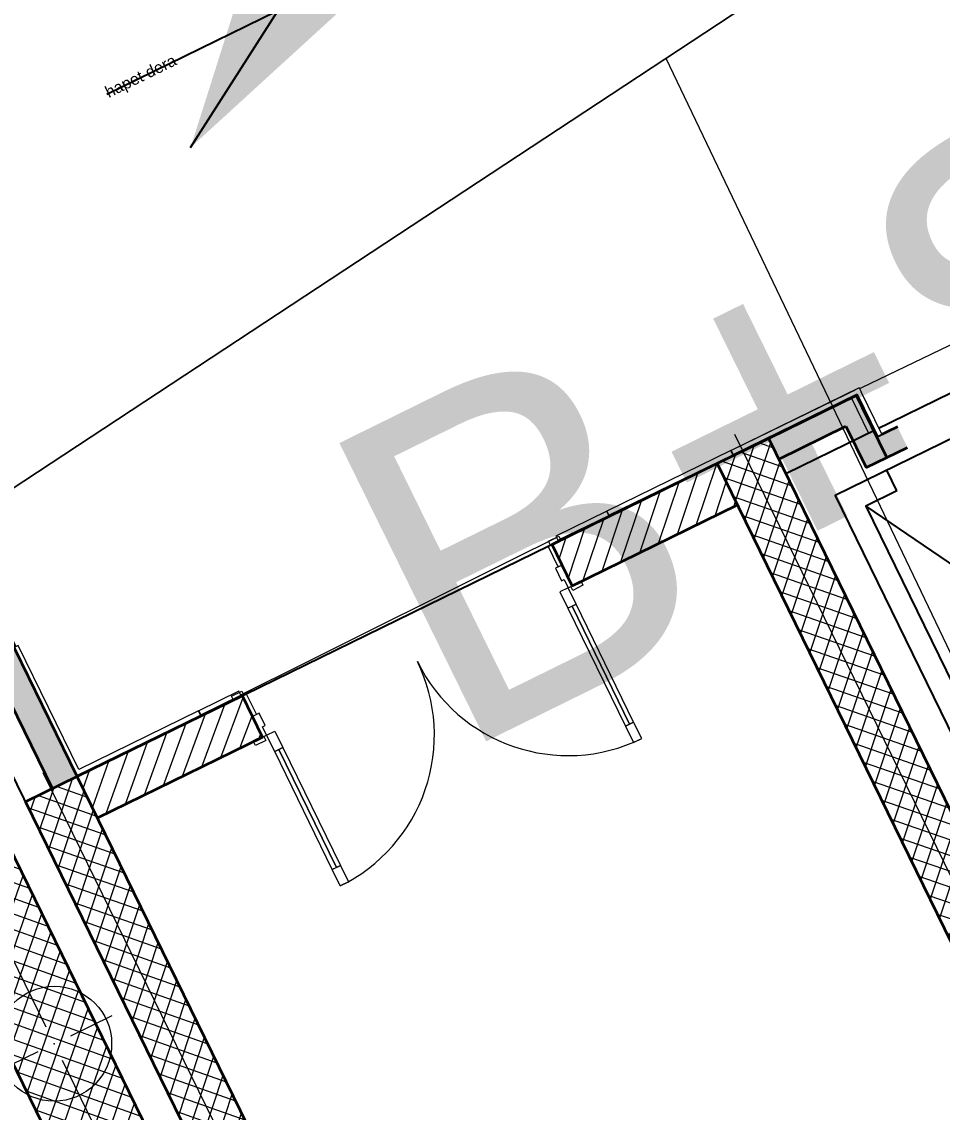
# Model space of a CAD drawing. Header units: metres. Extents: x 7511825 to 7512099, y 4692231 to 4692445.
# Drawn here: x 7511921.867 to 7511925.872, y 4692388.475 to 4692393.218 of the extents above; entities that cross this region are included whole.
import ezdxf

# ---------------------------------------------------------------- set-up
doc = ezdxf.new("R2010")
doc.units = ezdxf.units.M
doc.header["$XCLIPFRAME"] = 0
doc.set_wipeout_variables(frame=1)
doc.header["$PDMODE"] = 32
doc.header["$PDSIZE"] = 0.5
doc.linetypes.add('Long Dashed', pattern=[529.166650772095, 317.4999952316285, -211.6666555404665])
doc.linetypes.add('Wipeout_Contour', pattern=[1000, 0, -1000])
for name, color, linetype, lineweight in [('- lokalet d_Pen_No__132', 255, 'Continuous', 0), ('0_Pen_No__132', 255, 'Continuous', 0), ('2D Drafting - General_Pen_No__42', 8, 'Continuous', 25), ('A - Fill Zone_Pen_No__101', 253, 'Continuous', 13), ('A - Muret_Pen_No__7', 7, 'Continuous', 35), ('A - Perdhesa Polyine_Pen_No__6', 1, 'Continuous', 0), ('A - Pllaka Perdhes_Pen_No__42', 8, 'Continuous', 25), ('A - Pllaka Suteren_Pen_No__42', 8, 'Continuous', 25), ('A - Shtyllat_Pen_No__1', 7, 'Continuous', 0), ('A - Shtyllat_Pen_No__7', 7, 'Continuous', 35), ('A -Polyline_Pen_No__42', 8, 'Continuous', 25), ('etazha', 7, 'Continuous', 0), ('Parcela Baze', 7, 'Continuous', 0)]:
    doc.layers.add(name, color=color, linetype=linetype, lineweight=lineweight)
for name, color, linetype in [('- Pllakat_koridore_CD', 7, 'Continuous'), ('A - Muret', 7, 'Continuous'), ('A - Pllaka Perdhes', 7, 'Continuous'), ('A - Pllaka Suteren', 7, 'Continuous'), ('A - Shtyllat', 7, 'Continuous'), ('fer +', 32, 'Continuous')]:
    doc.layers.add(name, color=color, linetype=linetype)
for name, color, linetype, lineweight, true_color in [('- Pllakat_koridore_CD_Pen_No__145', 7, 'Continuous', 20, 0x0077b0), ('0_Pen_No__4', 7, 'Continuous', 20, 0x029e21), ('A - Muret_Pen_No__82', 7, 'Continuous', 20, 0xaaaaaa), ('Annotation - Label_Pen_No__4', 7, 'Continuous', 20, 0x029e21), ('ARCHICAD Doors_Pen_No__108', 7, 'Continuous', 13, 0xfd8379), ('parcelat e vjetra', 7, 'Continuous', 0, 0x848443)]:
    doc.layers.add(name, color=color, linetype=linetype, lineweight=lineweight, true_color=true_color)
doc.styles.add('GENERATED_STYLE_1', font='arial.ttf')
doc.dimstyles.new('GENERATED_STYLE__5', dxfattribs={"dimtxt": 0.18, "dimasz": 91.2, "dimexe": 0.18, "dimexo": 0.0625, "dimgap": 0, "dimtad": 0, "dimtih": 1, "dimtoh": 1, "dimdec": 4, "dimzin": 0, "dimdsep": 46, "dimcen": 0.09, "dimadec": 0, "dimazin": 0, "dimtfac": 1, "dimtdec": 4, "dimtmove": 0, "dimatfit": 3, "dimldrblk": 'ARROWHEAD_5', "dimfxl": 1, "dimtolj": 1, "dimtzin": 0, "dimarcsym": 0})
picture_1 = doc.add_image_def('image1.tif', size_in_pixel=(11235, 8447))
pattern_1 = [(44.99999999999999, (0, 0), (-45.96193909124158, 45.96193909124162), [])]
pattern_2 = [(44.99999999999999, (0, 0), (-45.96193909124158, 45.96193909124162), []), (135.0000000000002, (0, 0), (45.96193909124145, 45.96193909124175), [])]

# ---------------------------------------------------------------- blocks, each defined once
blk = doc.blocks.new('Slab_1', base_point=(-1850.000000000003, -19000.83600967443))
at = {"layer": 'A - Pllaka Suteren_Pen_No__42', "color": 8, "linetype": 'Continuous', "lineweight": 25, "flags": 128}
blk.add_lwpolyline([(-1850.000000000003, -19000.83600967443), (52099.99999999999, -19000.83600967443), (52099.99999999999, 0), (2.220446049250313e-13, 0), (1.110223024625157e-12, -8550.830745419273), (-1850.000000000002, -8550.830745419273)], close=True, dxfattribs=at)
blk = doc.blocks.new('Slab_2', base_point=(52250.00000000003, 0))
at = {"layer": 'A - Pllaka Perdhes_Pen_No__42', "color": 8, "linetype": 'Continuous', "lineweight": 25, "flags": 128}
for points in [[(52250.00000000003, 0), (73150, 0), (73150, -14957.56291835859), (72314.31239699775, -15145.07981166818), (75434.23946566609, -29049.34372912066), (55508.01723321706, -33520.51606074487), (54446.14731861794, -28788.18763971854), (53340.48895393166, -23860.71165493593), (52250, -19000.83965125988)], [(59350.00000000001, -14600.83965125989), (55850.00000000001, -14600.83965125989), (55850.00000000001, -11570.83965125989), (59350.00000000001, -11570.83965125989)]]:
    blk.add_lwpolyline(points, close=True, dxfattribs=at)
blk = doc.blocks.new('Wall_9', base_point=(55850.00000000001, -11400.83965125989))
at = {"layer": 'A - Muret', "linetype": 'Continuous', "lineweight": 0, "true_color": 0x000000}
for points in [[(56175.00000000001, -11400.83965125989), (55850.00000000001, -11400.83965125989), (55850.00000000001, -11500.83965125989), (56175.00000000001, -11500.83965125989)], [(56175.00000000001, -11500.83965125989), (56275.00000000002, -11500.83965125989), (56275.00000000002, -11400.83965125988)], [(56175.00000000001, -11500.83965125989), (56275.00000000001, -11400.83965125988), (56175.00000000001, -11400.83965125988)]]:
    blk.add_hatch(color=18, dxfattribs=at).paths.add_polyline_path(points)
at = {"layer": 'A - Muret_Pen_No__7', "color": 7, "linetype": 'Continuous', "lineweight": 35, "flags": 128}
for points in [[(56275.00000000001, -11400.83965125989), (55850.00000000001, -11400.83965125989)], [(56275.00000000001, -11400.83965125989), (56275.00000000001, -11500.83965125989)], [(55850.00000000001, -11500.83965125989), (56175.00000000001, -11500.83965125989)]]:
    blk.add_lwpolyline(points, dxfattribs=at)
blk = doc.blocks.new('Wall_10', base_point=(56275.00000000001, -11400.83965125989))
at = {"layer": 'A - Muret', "linetype": 'Continuous', "lineweight": 0, "true_color": 0x000000}
for points in [[(56175.00000000001, -11500.83965125989), (56175.00000000001, -11600.83965125989), (56275.00000000001, -11600.83965125989), (56275.00000000001, -11500.83965125989)], [(56275.00000000002, -11600.83965125989), (56175.00000000001, -11700.83965125989), (56275.00000000002, -11700.83965125989)], [(56275.00000000001, -11600.83965125989), (56175.00000000001, -11600.83965125989), (56175.00000000001, -11700.83965125989)]]:
    blk.add_hatch(color=18, dxfattribs=at).paths.add_polyline_path(points)
at = {"layer": 'A - Muret_Pen_No__7', "color": 7, "linetype": 'Continuous', "lineweight": 35, "flags": 128}
for points in [[(56175.00000000001, -11500.83965125989), (56175.00000000001, -11700.83965125989)], [(56275.00000000001, -11600.83965125989), (56275.00000000001, -11500.83965125989)], [(56175.00000000001, -11700.83965125989), (56275.00000000001, -11700.83965125989)]]:
    blk.add_lwpolyline(points, dxfattribs=at)
blk = doc.blocks.new('Wall_14', base_point=(56275.00000000001, -11700.83965125989))
at = {"layer": 'A - Muret', "linetype": 'Continuous', "lineweight": 0, "true_color": 0x000000}
blk.add_hatch(color=18, dxfattribs=at).paths.add_polyline_path([(56275.00000000001, -11700.83965125989), (56375.00000000001, -11700.83965125989), (56375.00000000001, -11600.83965125989), (56275.00000000001, -11600.83965125989)])
at = {"layer": 'A - Muret_Pen_No__7', "color": 7, "linetype": 'Continuous', "lineweight": 35, "flags": 128}
for points in [[(56375.00000000001, -11600.83965125989), (56275.00000000001, -11600.83965125989)], [(56275.00000000001, -11700.83965125989), (56375.00000000001, -11700.83965125989)]]:
    blk.add_lwpolyline(points, dxfattribs=at)
blk = doc.blocks.new('Wall_19', base_point=(55850.00000000001, -11400.83965125989))
at = {"layer": 'A - Muret', "linetype": 'Continuous', "lineweight": 0, "true_color": 0x000000}
blk.add_hatch(color=18, dxfattribs=at).paths.add_polyline_path([(55850.00000000001, -11500.83965125989), (56275.00000000001, -11500.83965125989), (56275.00000000001, -11400.83965125989), (55850.00000000001, -11400.83965125989)])
at = {"layer": 'A - Muret_Pen_No__7', "color": 7, "linetype": 'Continuous', "lineweight": 35, "flags": 128}
for points in [[(56275.00000000001, -11400.83965125989), (55850.00000000001, -11400.83965125989)], [(55850.00000000001, -11500.83965125989), (56175.00000000001, -11500.83965125989)]]:
    blk.add_lwpolyline(points, dxfattribs=at)
blk = doc.blocks.new('Wall_20', base_point=(56275.00000000001, -11400.83965125989))
at = {"layer": 'A - Muret', "linetype": 'Continuous', "lineweight": 0, "true_color": 0x000000}
for points in [[(56175.00000000001, -11400.83965125989), (56175.00000000001, -11700.83965125989), (56275.00000000001, -11700.83965125989), (56275.00000000001, -11400.83965125989)], [(56275.00000000001, -11400.83965125989), (56250.00000000001, -11400.83965125989), (56250.00000000001, -11520.83965125989), (56275.00000000001, -11520.83965125989)]]:
    blk.add_hatch(color=18, dxfattribs=at).paths.add_polyline_path(points)
at = {"layer": 'A - Muret_Pen_No__7', "color": 7, "linetype": 'Continuous', "lineweight": 35}
blk.add_line((56275.00000000001, -11520.83965125989), (56275.00000000001, -11400.83965125989), dxfattribs=at)
at = {"layer": 'A - Muret_Pen_No__7', "color": 7, "linetype": 'Continuous', "lineweight": 35, "flags": 128}
for points in [[(56275.00000000001, -11700.83965125989), (56275.00000000001, -11400.83965125989)], [(56175.00000000001, -11500.83965125989), (56175.00000000001, -11700.83965125989)]]:
    blk.add_lwpolyline(points, dxfattribs=at)
at = {"layer": 'A - Muret_Pen_No__82', "color": 253, "linetype": 'Continuous', "lineweight": 20, "true_color": 0xaaaaaa}
blk.add_line((56275.00000000001, -11400.83965125989), (56250.00000000001, -11400.83965125989), dxfattribs=at)
blk = doc.blocks.new('Wall_24', base_point=(56275.00000000001, -11700.83965125989))
at = {"layer": 'A - Muret', "linetype": 'Continuous', "lineweight": 0, "true_color": 0x000000}
blk.add_hatch(color=18, dxfattribs=at).paths.add_polyline_path([(56275.00000000001, -11700.83965125989), (56375.00000000001, -11700.83965125989), (56375.00000000001, -11600.83965125989), (56275.00000000001, -11600.83965125989)])
at = {"layer": 'A - Muret_Pen_No__7', "color": 7, "linetype": 'Continuous', "lineweight": 35, "flags": 128}
for points in [[(56375.00000000001, -11600.83965125989), (56275.00000000001, -11600.83965125989)], [(56275.00000000001, -11700.83965125989), (56375.00000000001, -11700.83965125989)]]:
    blk.add_lwpolyline(points, dxfattribs=at)
blk = doc.blocks.new('Wall_42', base_point=(55680.00000000001, -11375.88789807723))
at = {"layer": '- Pllakat_koridore_CD_Pen_No__145', "linetype": 'Continuous', "lineweight": 0, "true_color": 0x0077b0}
for points in [[(56280.00000000001, -11375.88789807723), (55680.00000000001, -11375.88789807723), (55680.00000000001, -11395.88789807723), (56280.00000000001, -11395.88789807723)], [(56280.00000000001, -11395.88789807723), (56300.00000000002, -11395.88789807723), (56300.00000000002, -11375.88789807723)], [(56280.00000000001, -11395.88789807723), (56300.00000000002, -11375.88789807723), (56280.00000000001, -11375.88789807723)]]:
    blk.add_hatch(color=144, dxfattribs=at).paths.add_polyline_path(points)
at = {"layer": '- Pllakat_koridore_CD_Pen_No__145', "color": 144, "linetype": 'Continuous', "lineweight": 20, "true_color": 0x0077b0, "flags": 128}
for points in [[(56300.00000000002, -11375.88789807723), (55680.00000000001, -11375.88789807723)], [(55680.00000000001, -11375.88789807723), (55680.00000000001, -11395.88789807723)], [(56300.00000000002, -11375.88789807723), (56300.00000000002, -11395.88789807723)], [(55680.00000000001, -11395.88789807723), (56280.00000000001, -11395.88789807723)]]:
    blk.add_lwpolyline(points, dxfattribs=at)
blk = doc.blocks.new('Wall_43', base_point=(56280.00000000001, -11375.88789807723))
at = {"layer": '- Pllakat_koridore_CD_Pen_No__145', "linetype": 'Continuous', "lineweight": 0, "true_color": 0x0077b0}
blk.add_hatch(color=144, dxfattribs=at).paths.add_polyline_path([(56280.00000000001, -11395.88789807723), (56280.00000000001, -11600.83965125989), (56300.00000000002, -11600.83965125989), (56300.00000000002, -11395.88789807723)])
at = {"layer": '- Pllakat_koridore_CD_Pen_No__145', "color": 144, "linetype": 'Continuous', "lineweight": 20, "true_color": 0x0077b0, "flags": 128}
for points in [[(56280.00000000001, -11395.88789807723), (56280.00000000001, -11600.83965125989)], [(56300.00000000002, -11600.83965125989), (56300.00000000002, -11395.88789807723)], [(56280.00000000001, -11600.83965125989), (56300.00000000002, -11600.83965125989)]]:
    blk.add_lwpolyline(points, dxfattribs=at)
blk = doc.blocks.new('Wall_49', base_point=(55680.00000000001, -11375.88789807723))
at = {"color": 254, "linetype": 'Wipeout_Contour', "lineweight": 0, "ltscale": 172301.3345103888}
blk.add_wipeout([(56280.000000000015, -11395.88789807723), (56300.00000000002, -11395.88789807723), (56300.00000000002, -11375.887898077228)], dxfattribs=at).dxf.layer = '- Pllakat_koridore_CD'
at = {"color": 254, "linetype": 'Wipeout_Contour', "lineweight": 0, "ltscale": 172278.548264428}
blk.add_wipeout([(56280.000000000015, -11395.88789807723), (56300.00000000002, -11375.887898077228), (56280.000000000015, -11375.887898077228)], dxfattribs=at).dxf.layer = '- Pllakat_koridore_CD'
at = {"color": 254, "linetype": 'Wipeout_Contour', "lineweight": 0, "ltscale": 228504.794711994}
blk.add_wipeout([(56280.00000000001, -11375.887898077232), (55680.00000000001, -11375.887898077232), (55680.00000000001, -11395.88789807723), (56280.00000000001, -11395.88789807723)], dxfattribs=at).dxf.layer = '- Pllakat_koridore_CD'
at = {"layer": '- Pllakat_koridore_CD_Pen_No__145', "color": 144, "linetype": 'Continuous', "lineweight": 20, "true_color": 0x0077b0, "flags": 128}
for points in [[(56300.00000000002, -11375.88789807723), (55680.00000000001, -11375.88789807723)], [(55680.00000000001, -11375.88789807723), (55680.00000000001, -11395.88789807723)], [(56300.00000000002, -11375.88789807723), (56300.00000000002, -11395.88789807723)], [(55680.00000000001, -11395.88789807723), (56280.00000000001, -11395.88789807723)]]:
    blk.add_lwpolyline(points, dxfattribs=at)
blk = doc.blocks.new('Wall_88', base_point=(55077.98424707494, -11375.88662626136))
at = {"layer": '- Pllakat_koridore_CD_Pen_No__145', "linetype": 'Continuous', "lineweight": 0, "true_color": 0x0077b0}
blk.add_hatch(color=144, dxfattribs=at).paths.add_polyline_path([(55077.98424707494, -11395.88662626136), (55677.98424707494, -11395.88662626136), (55677.98424707494, -11375.88662626136), (55077.98424707494, -11375.88662626136)])
at = {"layer": '- Pllakat_koridore_CD_Pen_No__145', "color": 144, "linetype": 'Continuous', "lineweight": 20, "true_color": 0x0077b0, "flags": 128}
for points in [[(55677.98424707494, -11375.88662626136), (55077.98424707494, -11375.88662626136)], [(55077.98424707494, -11375.88662626136), (55077.98424707494, -11395.88662626136)], [(55677.98424707494, -11395.88662626136), (55677.98424707494, -11375.88662626136)], [(55077.98424707494, -11395.88662626136), (55677.98424707494, -11395.88662626136)]]:
    blk.add_lwpolyline(points, dxfattribs=at)
blk = doc.blocks.new('Wall_89', base_point=(55077.98424707494, -11375.88662626136))
at = {"color": 254, "linetype": 'Wipeout_Contour', "lineweight": 0, "ltscale": 226145.558832071}
blk.add_wipeout([(55077.98424707494, -11395.88662626136), (55677.98424707494, -11395.88662626136), (55677.98424707494, -11375.88662626136), (55077.98424707494, -11375.88662626136)], dxfattribs=at).dxf.layer = '- Pllakat_koridore_CD'
at = {"layer": '- Pllakat_koridore_CD_Pen_No__145', "color": 144, "linetype": 'Continuous', "lineweight": 20, "true_color": 0x0077b0, "flags": 128}
for points in [[(55677.98424707494, -11375.88662626136), (55077.98424707494, -11375.88662626136)], [(55077.98424707494, -11375.88662626136), (55077.98424707494, -11395.88662626136)], [(55677.98424707494, -11395.88662626136), (55677.98424707494, -11375.88662626136)], [(55077.98424707494, -11395.88662626136), (55677.98424707494, -11395.88662626136)]]:
    blk.add_lwpolyline(points, dxfattribs=at)
blk = doc.blocks.new('Wall_90', base_point=(52500.00000000001, -11375.88789807723))
at = {"layer": '- Pllakat_koridore_CD_Pen_No__145', "linetype": 'Continuous', "lineweight": 0, "true_color": 0x0077b0}
blk.add_hatch(color=144, dxfattribs=at).paths.add_polyline_path([(52500.00000000001, -11395.88789807723), (53100.00000000001, -11395.88789807723), (53100.00000000001, -11375.88789807723), (52500.00000000001, -11375.88789807723)])
at = {"layer": '- Pllakat_koridore_CD_Pen_No__145', "color": 144, "linetype": 'Continuous', "lineweight": 20, "true_color": 0x0077b0, "flags": 128}
for points in [[(52500.00000000001, -11375.88789807723), (52500.00000000001, -11395.88789807723)], [(53100.00000000001, -11375.88789807723), (52520.00000000001, -11375.88789807723)], [(53100.00000000001, -11395.88789807723), (53100.00000000001, -11375.88789807723)], [(52500.00000000001, -11395.88789807723), (53100.00000000001, -11395.88789807723)]]:
    blk.add_lwpolyline(points, dxfattribs=at)
blk = doc.blocks.new('Wall_91', base_point=(52500.00000000001, -11375.88789807723))
at = {"color": 254, "linetype": 'Wipeout_Contour', "lineweight": 0, "ltscale": 216054.9042144044}
blk.add_wipeout([(52500.00000000001, -11395.88789807723), (53100.00000000001, -11395.88789807723), (53100.00000000001, -11375.887898077232), (52500.00000000001, -11375.887898077232)], dxfattribs=at).dxf.layer = '- Pllakat_koridore_CD'
at = {"layer": '- Pllakat_koridore_CD_Pen_No__145', "color": 144, "linetype": 'Continuous', "lineweight": 20, "true_color": 0x0077b0, "flags": 128}
for points in [[(52500.00000000001, -11375.88789807723), (52500.00000000001, -11395.88789807723)], [(53100.00000000001, -11375.88789807723), (52520.00000000001, -11375.88789807723)], [(53100.00000000001, -11395.88789807723), (53100.00000000001, -11375.88789807723)], [(52500.00000000001, -11395.88789807723), (53100.00000000001, -11395.88789807723)]]:
    blk.add_lwpolyline(points, dxfattribs=at)
blk = doc.blocks.new('Wall_92', base_point=(53101.66583400147, -11375.94342587728))
at = {"layer": '- Pllakat_koridore_CD_Pen_No__145', "linetype": 'Continuous', "lineweight": 0, "true_color": 0x0077b0}
blk.add_hatch(color=144, dxfattribs=at).paths.add_polyline_path([(53101.66583400147, -11395.94342587728), (53294.97932462556, -11395.94342587728), (53294.97932462556, -11375.94342587728), (53101.66583400147, -11375.94342587728)])
at = {"layer": '- Pllakat_koridore_CD_Pen_No__145', "color": 144, "linetype": 'Continuous', "lineweight": 20, "true_color": 0x0077b0, "flags": 128}
for points in [[(53294.97932462556, -11375.94342587728), (53101.66583400147, -11375.94342587728)], [(53101.66583400147, -11375.94342587728), (53101.66583400147, -11395.94342587728)], [(53294.97932462556, -11395.94342587728), (53294.97932462556, -11375.94342587728)], [(53101.66583400147, -11395.94342587728), (53294.97932462556, -11395.94342587728)]]:
    blk.add_lwpolyline(points, dxfattribs=at)
blk = doc.blocks.new('Wall_93', base_point=(53101.66583400147, -11375.94342587728))
at = {"color": 254, "linetype": 'Wipeout_Contour', "lineweight": 0, "ltscale": 217612.5643382498}
blk.add_wipeout([(53101.66583400146, -11395.94342587728), (53294.97932462556, -11395.94342587728), (53294.97932462556, -11375.94342587728), (53101.66583400146, -11375.94342587728)], dxfattribs=at).dxf.layer = '- Pllakat_koridore_CD'
at = {"layer": '- Pllakat_koridore_CD_Pen_No__145', "color": 144, "linetype": 'Continuous', "lineweight": 20, "true_color": 0x0077b0, "flags": 128}
for points in [[(53294.97932462556, -11375.94342587728), (53101.66583400147, -11375.94342587728)], [(53101.66583400147, -11375.94342587728), (53101.66583400147, -11395.94342587728)], [(53294.97932462556, -11395.94342587728), (53294.97932462556, -11375.94342587728)], [(53101.66583400147, -11395.94342587728), (53294.97932462556, -11395.94342587728)]]:
    blk.add_lwpolyline(points, dxfattribs=at)
blk = doc.blocks.new('Wall_94', base_point=(54830.25620125331, -11375.88673121979))
at = {"layer": '- Pllakat_koridore_CD_Pen_No__145', "linetype": 'Continuous', "lineweight": 0, "true_color": 0x0077b0}
blk.add_hatch(color=144, dxfattribs=at).paths.add_polyline_path([(54830.25620125331, -11395.88673121979), (55077.6658246576, -11395.88673121979), (55077.6658246576, -11375.88673121979), (54830.25620125331, -11375.88673121979)])
at = {"layer": '- Pllakat_koridore_CD_Pen_No__145', "color": 144, "linetype": 'Continuous', "lineweight": 20, "true_color": 0x0077b0, "flags": 128}
for points in [[(55077.6658246576, -11375.88673121979), (54830.25620125331, -11375.88673121979)], [(54830.25620125331, -11375.88673121979), (54830.25620125331, -11395.88673121979)], [(55077.6658246576, -11395.88673121979), (55077.6658246576, -11375.88673121979)], [(54830.25620125331, -11395.88673121979), (55077.6658246576, -11395.88673121979)]]:
    blk.add_lwpolyline(points, dxfattribs=at)
blk = doc.blocks.new('Wall_95', base_point=(54830.25620125331, -11375.88673121979))
at = {"color": 254, "linetype": 'Wipeout_Contour', "lineweight": 0, "ltscale": 224484.3691750335}
blk.add_wipeout([(54830.25620125331, -11395.88673121979), (55077.665824657604, -11395.88673121979), (55077.665824657604, -11375.886731219793), (54830.25620125331, -11375.886731219793)], dxfattribs=at).dxf.layer = '- Pllakat_koridore_CD'
at = {"layer": '- Pllakat_koridore_CD_Pen_No__145', "color": 144, "linetype": 'Continuous', "lineweight": 20, "true_color": 0x0077b0, "flags": 128}
for points in [[(55077.6658246576, -11375.88673121979), (54830.25620125331, -11375.88673121979)], [(54830.25620125331, -11375.88673121979), (54830.25620125331, -11395.88673121979)], [(55077.6658246576, -11395.88673121979), (55077.6658246576, -11375.88673121979)], [(54830.25620125331, -11395.88673121979), (55077.6658246576, -11395.88673121979)]]:
    blk.add_lwpolyline(points, dxfattribs=at)
blk = doc.blocks.new('Wall_96', base_point=(56280.00000000001, -11375.88789807723))
at = {"color": 254, "linetype": 'Wipeout_Contour', "lineweight": 0, "ltscale": 229809.8893079393}
blk.add_wipeout([(56280.000000000015, -11395.887898077233), (56280.000000000015, -11600.83965125989), (56300.00000000002, -11600.83965125989), (56300.00000000002, -11395.887898077233)], dxfattribs=at).dxf.layer = '- Pllakat_koridore_CD'
at = {"layer": '- Pllakat_koridore_CD_Pen_No__145', "color": 144, "linetype": 'Continuous', "lineweight": 20, "true_color": 0x0077b0, "flags": 128}
for points in [[(56280.00000000001, -11395.88789807723), (56280.00000000001, -11600.83965125989)], [(56300.00000000002, -11600.83965125989), (56300.00000000002, -11395.88789807723)], [(56280.00000000001, -11600.83965125989), (56300.00000000002, -11600.83965125989)]]:
    blk.add_lwpolyline(points, dxfattribs=at)
blk = doc.blocks.new('Wall_97', base_point=(52520.00000000001, -10775.88789807723))
at = {"layer": '- Pllakat_koridore_CD_Pen_No__145', "linetype": 'Continuous', "lineweight": 0, "true_color": 0x0077b0}
blk.add_hatch(color=144, dxfattribs=at).paths.add_polyline_path([(52500.00000000001, -10775.88789807723), (52500.00000000001, -11375.88789807723), (52520.00000000001, -11375.88789807723), (52520.00000000001, -10775.88789807723)])
at = {"layer": '- Pllakat_koridore_CD_Pen_No__145', "color": 144, "linetype": 'Continuous', "lineweight": 20, "true_color": 0x0077b0, "flags": 128}
for points in [[(52500.00000000001, -10775.88789807723), (52500.00000000001, -11375.88789807723)], [(52520.00000000001, -10775.88789807723), (52500.00000000001, -10775.88789807723)], [(52520.00000000001, -11375.88789807723), (52520.00000000001, -10775.88789807723)]]:
    blk.add_lwpolyline(points, dxfattribs=at)
blk = doc.blocks.new('Wall_98', base_point=(52520.00000000001, -10775.88789807723))
at = {"color": 254, "linetype": 'Wipeout_Contour', "lineweight": 0, "ltscale": 214664.8225051305}
blk.add_wipeout([(52500.00000000001, -10775.88789807723), (52500.00000000001, -11375.887898077232), (52520.00000000001, -11375.887898077232), (52520.00000000001, -10775.88789807723)], dxfattribs=at).dxf.layer = '- Pllakat_koridore_CD'
at = {"layer": '- Pllakat_koridore_CD_Pen_No__145', "color": 144, "linetype": 'Continuous', "lineweight": 20, "true_color": 0x0077b0, "flags": 128}
for points in [[(52500.00000000001, -10775.88789807723), (52500.00000000001, -11375.88789807723)], [(52520.00000000001, -10775.88789807723), (52500.00000000001, -10775.88789807723)], [(52520.00000000001, -11375.88789807723), (52520.00000000001, -10775.88789807723)]]:
    blk.add_lwpolyline(points, dxfattribs=at)
blk = doc.blocks.new('ARROWHEAD_5')
at = {"linetype": 'Continuous', "lineweight": 0}
blk.add_hatch(color=0, dxfattribs=at).paths.add_polyline_path([(-1, 0.2679), (0, 0), (-1, -0.2679)])
at = {"color": 0, "linetype": 'Continuous', "lineweight": 0}
blk.add_line((0, 0), (-1, 0), dxfattribs=at)
blk = doc.blocks.new('Metal Double Door 25')
at = {"layer": 'ARCHICAD Doors_Pen_No__108', "color": 11, "linetype": 'Continuous', "lineweight": 13, "true_color": 0xfd8379}
for p, q in [((-730, 730), (-730, 649.9999999999999)), ((-690, 730), (-730, 730)), ((-690, 649.9999999999999), (-690, 730)), ((690, 649.9999999999999), (690, 730)), ((690, 730), (730, 730)), ((730, 730), (730, 649.9999999999999)), ((-730, 649.9999999999999), (-690, 649.9999999999999)), ((-710, 649.9999999999999), (-710, 80.00000000000001)), ((730, 649.9999999999999), (690, 649.9999999999999)), ((710, 649.9999999999999), (710, 80.00000000000001)), ((-690, 80.00000000000001), (-730, 80.00000000000001)), ((-730, 80.00000000000001), (-730, 0)), ((-690, 0), (-690, 80.00000000000001)), ((690, 0), (690, 80.00000000000001)), ((690, 80.00000000000001), (730, 80.00000000000001)), ((730, 80.00000000000001), (730, 0)), ((-793, 0), (-793, 19)), ((-793, 19), (-743, 19)), ((-743, 0), (-793, 0)), ((-750, 0), (-793, 0)), ((-750, 0), (-793, 0)), ((-730, 0), (-750, 0)), ((-750, 0), (-750, -100)), ((-750, 0), (-750, -100)), ((-750, 0), (-750, -100)), ((-743, 19), (-743, 0)), ((-730, -40), (-730, 0)), ((-730, 0), (-690, 0)), ((730, 0), (690, 0)), ((750, 0), (730, 0)), ((730, 0), (730, -40)), ((743, 19), (793, 19)), ((743, 0), (743, 19)), ((793, 0), (743, 0)), ((750, -100), (750, 0)), ((750, 0), (750, -100)), ((750, 0), (750, -100)), ((750, 0), (793, 0)), ((750, 0), (793, 0)), ((793, 19), (793, 0)), ((-718, -40), (-730, -40)), ((-718, -100), (-718, -40)), ((730, -40), (718, -40)), ((718, -40), (718, -100)), ((-750, -200), (-750, -100)), ((-750, -100), (-731, -100)), ((-750, -100), (-718, -100)), ((-750, -100), (-750, -200)), ((-750, -100), (-750, -200)), ((-731, -100), (-731, -200)), ((718, -100), (750, -100)), ((731, -200), (731, -100)), ((731, -100), (750, -100)), ((750, -100), (750, -200)), ((750, -100), (750, -200)), ((750, -100), (750, -200)), ((-793, -219), (-793, -200)), ((-793, -200), (-743, -200)), ((-750, -200), (-793, -200)), ((-750, -200), (-793, -200)), ((-743, -219), (-793, -219)), ((-731, -200), (-750, -200)), ((-743, -200), (-743, -219)), ((750, -200), (731, -200)), ((743, -200), (793, -200)), ((743, -219), (743, -200)), ((793, -219), (743, -219)), ((750, -200), (793, -200)), ((750, -200), (793, -200)), ((793, -200), (793, -219))]:
    blk.add_line(p, q, dxfattribs=at)
at = {"layer": 'ARCHICAD Doors_Pen_No__108', "color": 11, "linetype": 'Continuous', "lineweight": 13, "true_color": 0xfd8379, "flags": 128}
for points in [[(-730, 649.9999999999999), (-730, 80.00000000000001), (-710, 80.00000000000001), (-710, 649.9999999999999)], [(-710, 649.9999999999999), (-710, 80.00000000000001), (-690, 80.00000000000001), (-690, 649.9999999999999)], [(710, 649.9999999999999), (710, 80.00000000000001), (690, 80.00000000000001), (690, 649.9999999999999)], [(730, 649.9999999999999), (730, 80.00000000000001), (710, 80.00000000000001), (710, 649.9999999999999)]]:
    blk.add_lwpolyline(points, close=True, dxfattribs=at)
at = {"layer": 'ARCHICAD Doors_Pen_No__108', "color": 11, "linetype": 'Continuous', "lineweight": 13, "true_color": 0xfd8379}
for centre, start, end in [((-730, 0), 0, 90), ((730, 0), 90, 180)]:
    blk.add_arc(centre, 730, start, end, dxfattribs=at)
blk = doc.blocks.new('Wall_194', base_point=(52500.00000000001, -11600.83965125989))
at = {"layer": 'A - Muret', "linetype": 'Continuous', "lineweight": 0, "true_color": 0x000000}
h = blk.add_hatch(dxfattribs=at)
h.set_pattern_fill('COMMON_BRICK', color=18, style=0, pattern_type=2)
h.set_pattern_definition(pattern_1)
h.paths.add_polyline_path([(52500.00000000001, -11600.83965125989), (53300.00000000001, -11600.83965125989), (53300.00000000001, -11400.83965125989), (52500.00000000001, -11400.83965125989)])
h = blk.add_hatch(dxfattribs=at)
h.set_pattern_fill('COMMON_BRICK', color=18, style=0, pattern_type=2)
h.set_pattern_definition(pattern_1)
h.paths.add_polyline_path([(54800.00000000001, -11600.83965125989), (55600.00000000001, -11600.83965125989), (55600.00000000001, -11400.83965125989), (54800.00000000001, -11400.83965125989)])
at = {"layer": 'A - Muret_Pen_No__7', "color": 7, "linetype": 'Continuous', "lineweight": 35}
for p, q in [((53300.00000000001, -11400.83965125989), (53257.00000000001, -11400.83965125989)), ((53300.00000000001, -11500.83965125989), (53300.00000000001, -11400.83965125989)), ((54800.00000000001, -11400.83965125989), (54843.00000000001, -11400.83965125989)), ((54800.00000000001, -11500.83965125989), (54800.00000000001, -11400.83965125989)), ((53300.00000000001, -11600.83965125989), (53300.00000000001, -11500.83965125989)), ((54800.00000000001, -11600.83965125989), (54800.00000000001, -11500.83965125989)), ((53300.00000000001, -11600.83965125989), (53257.00000000001, -11600.83965125989)), ((54800.00000000001, -11600.83965125989), (54843.00000000001, -11600.83965125989))]:
    blk.add_line(p, q, dxfattribs=at)
at = {"layer": 'A - Muret_Pen_No__7', "color": 7, "linetype": 'Continuous', "lineweight": 35, "flags": 128}
for points in [[(53300.00000000001, -11400.83965125989), (52500.00000000001, -11400.83965125989)], [(55600.00000000001, -11400.83965125989), (54800.00000000001, -11400.83965125989)], [(52500.00000000001, -11600.83965125989), (53300.00000000001, -11600.83965125989)], [(54800.00000000001, -11600.83965125989), (55600.00000000001, -11600.83965125989)]]:
    blk.add_lwpolyline(points, dxfattribs=at)
at = {"layer": 'ARCHICAD Doors_Pen_No__108', "color": 11, "linetype": 'Continuous', "lineweight": 13, "true_color": 0xfd8379, "zscale": 1000, "rotation": 180}
blk.add_blockref('Metal Double Door 25', (54050.00000000001, -11600.83965125989), dxfattribs=at)
blk = doc.blocks.new('Exterior Double Sliding Door 25_2')
at = {"layer": 'ARCHICAD Doors_Pen_No__108', "color": 11, "linetype": 'Continuous', "lineweight": 13, "true_color": 0xfd8379}
for p, q in [((-850.0000000000001, 145), (-800, 195)), ((850.0000000000001, 145), (800, 195)), ((-650, 145), (-850.0000000000001, 145)), ((-850.0000000000001, 145), (-800, 95)), ((650, 145), (850.0000000000001, 145)), ((850.0000000000001, 145), (800, 95)), ((-1000, 45), (-1100, 45)), ((-1100, 45), (-1100, 4.999999999999997)), ((-1100, 4.999999999999997), (-1000, 4.999999999999997)), ((-1000, 4.999999999999997), (-1000, 45)), ((-300.0000000000001, 25), (-1000, 25)), ((-900, 0), (-900, -200)), ((-200, 45), (-300.0000000000001, 45)), ((-300.0000000000001, 45), (-300.0000000000001, 4.999999999999997)), ((-300.0000000000001, 4.999999999999997), (-200, 4.999999999999997)), ((-200, 4.999999999999997), (-200, 45)), ((200, 45), (300.0000000000001, 45)), ((200, 4.999999999999997), (200, 45)), ((300.0000000000001, 4.999999999999997), (200, 4.999999999999997)), ((300.0000000000001, 45), (300.0000000000001, 4.999999999999997)), ((300.0000000000001, 25), (1000, 25)), ((900, 0), (900, -200)), ((1000, 4.999999999999997), (1000, 45)), ((1000, 45), (1100, 45)), ((1100, 4.999999999999997), (1000, 4.999999999999997)), ((1100, 45), (1100, 4.999999999999997))]:
    blk.add_line(p, q, dxfattribs=at)
at = {"layer": 'ARCHICAD Doors_Pen_No__108', "color": 11, "linetype": 'Continuous', "lineweight": 13, "true_color": 0xfd8379, "flags": 128}
for points in [[(-300.0000000000001, 45), (-1000, 45), (-1000, 25), (-300.0000000000001, 25)], [(-300.0000000000001, 25), (-1000, 25), (-1000, 4.999999999999997), (-300.0000000000001, 4.999999999999997)], [(300.0000000000001, 45), (1000, 45), (1000, 25), (300.0000000000001, 25)], [(300.0000000000001, 25), (1000, 25), (1000, 4.999999999999997), (300.0000000000001, 4.999999999999997)]]:
    blk.add_lwpolyline(points, close=True, dxfattribs=at)
blk = doc.blocks.new('Wall_222', base_point=(52500.00000000001, -8200.00000000002))
at = {"layer": 'ARCHICAD Doors_Pen_No__108', "color": 11, "linetype": 'Continuous', "lineweight": 13, "true_color": 0xfd8379, "zscale": 1000, "rotation": 180}
blk.add_blockref('Exterior Double Sliding Door 25_2', (54050.00000000001, -8200.00000000002), dxfattribs=at)
blk = doc.blocks.new('Wall_224', base_point=(52500.00000000001, -11400.83965125989))
at = {"layer": 'A - Muret', "linetype": 'Continuous', "lineweight": 0, "true_color": 0x000000}
blk.add_hatch(color=18, dxfattribs=at).paths.add_polyline_path([(52500.00000000001, -11400.83965125989), (52500.00000000001, -6200.000000000019), (52380.00000000001, -6200.000000000019), (52380.00000000001, -11400.83965125989)])
at = {"layer": 'A - Muret_Pen_No__7', "color": 7, "linetype": 'Continuous', "lineweight": 35, "flags": 128}
for points in [[(52380.00000000001, -6200.000000000019), (52380.00000000001, -11400.83965125989)], [(52500.00000000001, -8000.000000000021), (52500.00000000001, -6200.000000000019)], [(52500.00000000001, -11400.83965125989), (52500.00000000001, -8200.00000000002)]]:
    blk.add_lwpolyline(points, dxfattribs=at)
blk = doc.blocks.new('Column_9', base_point=(52375.00000000002, -15200.83965125988))
at = {"layer": 'A - Shtyllat', "linetype": 'Continuous', "lineweight": 0, "true_color": 0x000000}
h = blk.add_hatch(dxfattribs=at)
h.set_pattern_fill('CONCRETE_BLOCK', color=18, style=0, pattern_type=2)
h.set_pattern_definition(pattern_2)
h.paths.add_polyline_path([(52250.00000000002, -19000.83965125988), (52500.00000000002, -19000.83965125988), (52500.00000000002, -11400.83965125988), (52250.00000000002, -11400.83965125988)])
at = {"layer": 'A - Shtyllat_Pen_No__1', "color": 7, "linetype": 'Continuous', "lineweight": 13}
blk.add_line((52375.00000000002, -15120.83965125988), (52375.00000000002, -11320.83965125988), dxfattribs=at)
at = {"layer": 'A - Shtyllat_Pen_No__7', "color": 7, "linetype": 'Continuous', "lineweight": 35, "flags": 128}
blk.add_lwpolyline([(52250.00000000002, -19000.83965125988), (52500.00000000002, -19000.83965125988), (52500.00000000002, -11400.83965125988), (52250.00000000002, -11400.83965125988)], close=True, dxfattribs=at)
blk = doc.blocks.new('Column_10', base_point=(55725, -15200.83965125988))
at = {"layer": 'A - Shtyllat', "linetype": 'Continuous', "lineweight": 0, "true_color": 0x000000}
h = blk.add_hatch(dxfattribs=at)
h.set_pattern_fill('CONCRETE_BLOCK', color=18, style=0, pattern_type=2)
h.set_pattern_definition(pattern_2)
h.paths.add_polyline_path([(55600, -19000.83965125988), (55850, -19000.83965125988), (55850, -11400.83965125989), (55600, -11400.83965125989)])
at = {"layer": 'A - Shtyllat_Pen_No__1', "color": 7, "linetype": 'Continuous', "lineweight": 13}
blk.add_line((55725, -15120.83965125988), (55725, -11320.83965125989), dxfattribs=at)
at = {"layer": 'A - Shtyllat_Pen_No__7', "color": 7, "linetype": 'Continuous', "lineweight": 35, "flags": 128}
blk.add_lwpolyline([(55600, -19000.83965125988), (55850, -19000.83965125988), (55850, -11400.83965125989), (55600, -11400.83965125989)], close=True, dxfattribs=at)
blk = doc.blocks.new('Column_21', base_point=(52375.00000000001, -15200.83965125988))
at = {"layer": 'A - Shtyllat', "linetype": 'Continuous', "lineweight": 0, "true_color": 0x000000}
h = blk.add_hatch(dxfattribs=at)
h.set_pattern_fill('CONCRETE_BLOCK', color=18, style=0, pattern_type=2)
h.set_pattern_definition(pattern_2)
h.paths.add_polyline_path([(52250, -19000.83965125988), (52500, -19000.83965125988), (52500.00000000001, -11400.83965125989), (52250.00000000001, -11400.83965125989)])
at = {"layer": 'A - Shtyllat_Pen_No__1', "color": 7, "linetype": 'Continuous', "lineweight": 13}
blk.add_line((52375.00000000001, -15120.83965125988), (52375.00000000001, -11320.83965125988), dxfattribs=at)
at = {"layer": 'A - Shtyllat_Pen_No__7', "color": 7, "linetype": 'Continuous', "lineweight": 35, "flags": 128}
blk.add_lwpolyline([(52250, -19000.83965125988), (52500, -19000.83965125988), (52500.00000000001, -11400.83965125989), (52250.00000000001, -11400.83965125989)], close=True, dxfattribs=at)
blk = doc.blocks.new('Column_22', base_point=(55725.00000000001, -15200.83965125988))
at = {"layer": 'A - Shtyllat', "linetype": 'Continuous', "lineweight": 0, "true_color": 0x000000}
h = blk.add_hatch(dxfattribs=at)
h.set_pattern_fill('CONCRETE_BLOCK', color=18, style=0, pattern_type=2)
h.set_pattern_definition(pattern_2)
h.paths.add_polyline_path([(55600, -19000.83965125988), (55850, -19000.83965125988), (55850.00000000001, -11400.83965125989), (55600.00000000001, -11400.83965125989)])
at = {"layer": 'A - Shtyllat_Pen_No__1', "color": 7, "linetype": 'Continuous', "lineweight": 13}
blk.add_line((55725.00000000001, -15120.83965125988), (55725.00000000001, -11320.83965125988), dxfattribs=at)
at = {"layer": 'A - Shtyllat_Pen_No__7', "color": 7, "linetype": 'Continuous', "lineweight": 35, "flags": 128}
blk.add_lwpolyline([(55600, -19000.83965125988), (55850, -19000.83965125988), (55850.00000000001, -11400.83965125989), (55600.00000000001, -11400.83965125989)], close=True, dxfattribs=at)
blk = doc.blocks.new('Column_149', base_point=(51900.00000000001, -12400.83965125988))
at = {"layer": 'A - Shtyllat', "linetype": 'Continuous', "lineweight": 0, "true_color": 0x000000}
h = blk.add_hatch(dxfattribs=at)
h.set_pattern_fill('CONCRETE_BLOCK', color=18, style=0, pattern_type=2)
h.set_pattern_definition(pattern_2)
h.paths.add_polyline_path([(51700, -13400.83965125988), (52100.00000000001, -13400.83965125988), (52100.00000000001, -11400.83965125988), (51700, -11400.83965125988)])
at = {"layer": 'A - Shtyllat_Pen_No__1', "color": 7, "linetype": 'Continuous', "lineweight": 13}
for p, q in [((51900.00000000001, -12320.83965125988), (51900.00000000001, -11320.83965125988)), ((51820.00000000001, -12400.83965125988), (51620.00000000001, -12400.83965125988)), ((51980.00000000001, -12400.83965125988), (52180.00000000001, -12400.83965125988)), ((51900.00000000001, -12480.83965125988), (51900.00000000001, -13480.83965125988))]:
    blk.add_line(p, q, dxfattribs=at)
blk.add_point((51900.00000000001, -12400.83965125988), dxfattribs=at)
at = {"layer": 'A - Shtyllat_Pen_No__7', "color": 7, "linetype": 'Continuous', "lineweight": 35, "flags": 128}
blk.add_lwpolyline([(51700, -13400.83965125988), (52100.00000000001, -13400.83965125988), (52100.00000000001, -11400.83965125988), (51700, -11400.83965125988)], close=True, dxfattribs=at)

msp = doc.modelspace()

# ---------------------------------------------------------------- linework, layer by layer
at = {"layer": '- lokalet d_Pen_No__132', "color": 255, "linetype": 'Continuous', "lineweight": 0, "flags": 128}
msp.add_lwpolyline([(7511925.086141808, 4692382.935717802), (7511916.77027482, 4692399.951125217), (7511912.726114806, 4692398.039486557), (7511921.078124912, 4692380.912059509)], close=True, dxfattribs=at)
at = {"layer": '0_Pen_No__132', "color": 255, "linetype": 'Continuous', "lineweight": 0, "flags": 128}
msp.add_lwpolyline([(7511917.411931362, 4692399.884350497), (7511922.107543529, 4692389.934868129), (7511924.951821945, 4692391.352713796), (7511928.486483186, 4692393.052419911), (7511926.115018769, 4692397.904762176), (7511923.01539317, 4692396.389895469), (7511920.556479095, 4692401.421171805)], close=True, dxfattribs=at)
at = {"layer": '0_Pen_No__4', "color": 104, "linetype": 'Continuous', "lineweight": 20, "true_color": 0x029e21, "flags": 128}
msp.add_lwpolyline([(7511922.107543529, 4692389.934868129), (7511925.47670179, 4692391.581462376), (7511925.551347395, 4692391.428727201), (7511926.359945378, 4692391.82390982), (7511926.285299772, 4692391.976644995), (7511927.093897754, 4692392.371827614), (7511927.16854336, 4692392.21909244), (7511927.977141343, 4692392.614275059), (7511927.902495737, 4692392.767010233), (7511928.378670105, 4692392.999728886), (7511926.973207664, 4692395.875498314), (7511920.702081087, 4692392.810637556)], close=True, dxfattribs=at)
at = {"layer": '2D Drafting - General_Pen_No__42', "color": 8, "linetype": 'Continuous', "lineweight": 25}
for points in [[(7511925.674293099, 4692391.177163384), (7511925.630383919, 4692391.267007604)], [(7511925.539526769, 4692391.111299614), (7511927.53975019, 4692389.751481147)]]:
    msp.add_lwpolyline(points, dxfattribs=at)
at = {"layer": 'A - Fill Zone_Pen_No__101', "color": 253, "linetype": 'Continuous', "lineweight": 13, "flags": 128}
msp.add_lwpolyline([(7511916.742151453, 4692400.002226899), (7511925.085262433, 4692382.931074532), (7511921.069225785, 4692380.96833419), (7511912.726114806, 4692398.039486557)], close=True, dxfattribs=at)
at = {"layer": 'A - Shtyllat_Pen_No__1', "color": 7, "linetype": 'Continuous', "flags": 128}
msp.add_lwpolyline([(7511922.266973376, 4692387.786710246), (7511922.626350258, 4692387.962346966), (7511921.74816666, 4692389.759231373), (7511921.388789779, 4692389.583594654)], close=True, dxfattribs=at)

# ---------------------------------------------------------------- block references
at = {"layer": '- Pllakat_koridore_CD', "color": 144, "lineweight": 20, "true_color": 0x0077b0, "xscale": 0.001, "yscale": 0.001, "zscale": 0.001, "rotation": 26.04594870372196}
for name, p in [('Wall_42', (7511924.953633624, 4692391.353597758)), ('Wall_43', (7511925.492698945, 4692391.617052837)), ('Wall_90', (7511922.096587419, 4692389.957285836))]:
    msp.add_blockref(name, p, dxfattribs=at)
at = {"layer": 'A - Muret', "color": 7, "lineweight": 35, "xscale": 0.001, "yscale": 0.001, "zscale": 0.001, "rotation": 26.04594870372196}
for name, p in [('Wall_222', (7511920.702081087, 4692392.810637556)), ('Wall_9', (7511925.117324908, 4692391.405825656)), ('Wall_19', (7511925.117324908, 4692391.405825656)), ('Wall_20', (7511925.499162844, 4692391.59243967)), ('Wall_10', (7511925.499162844, 4692391.59243967)), ('Wall_14', (7511925.630890384, 4692391.322907009)), ('Wall_24', (7511925.630890384, 4692391.322907009))]:
    msp.add_blockref(name, p, dxfattribs=at)
at = {"layer": 'A - Pllaka Perdhes', "color": 8, "linetype": 'Continuous', "lineweight": 25, "xscale": 0.001, "yscale": 0.001, "zscale": 0.001, "rotation": 26.04594870372196}
msp.add_blockref('Slab_2', (7511916.876917783, 4692400.06809067), dxfattribs=at)
at = {"layer": 'A - Pllaka Suteren', "color": 8, "linetype": 'Continuous', "lineweight": 25, "xscale": 0.001, "yscale": 0.001, "zscale": 0.001, "rotation": 26.04594870372196}
msp.add_blockref('Slab_1', (7511876.614305877, 4692359.242071373), dxfattribs=at)
at = {"layer": 'A - Shtyllat', "color": 7, "lineweight": 35, "xscale": 0.001, "yscale": 0.001, "zscale": 0.001, "rotation": 26.04594870372196}
msp.add_blockref('Column_149', (7511922.007570006, 4692388.772970846), dxfattribs=at)

# ---------------------------------------------------------------- texts
at = {"layer": 'Annotation - Label_Pen_No__4', "color": 104, "linetype": 'Continuous', "lineweight": 20, "true_color": 0x029e21, "insert": (7511922.237052226, 4692392.901722119), "char_height": 0.05, "attachment_point": 4, "rotation": 26.04594870372196, "style": 'GENERATED_STYLE_1'}
msp.add_mtext('\\A1;hapet dera', dxfattribs=at)

# ---------------------------------------------------------------- leaders
at = {"layer": 'Annotation - Label_Pen_No__4', "color": 104, "linetype": 'Continuous', "lineweight": 20, "true_color": 0x029e21, "annotation_type": 0, "has_hookline": 1, "hookline_direction": 1, "text_width": 0.3264324693042293, "horizontal_direction": (0.8984422028699078, 0.4390917991744634, 0)}
msp.add_leader([(7511922.601230102, 4692392.671135081), (7511922.980864439, 4692393.265242267), (7511922.237052226, 4692392.901722119)], dimstyle='GENERATED_STYLE__5', dxfattribs=at)

# ---------------------------------------------------------------- next in the draw order: block references
at = {"layer": '- Pllakat_koridore_CD', "color": 144, "lineweight": 20, "true_color": 0x0077b0, "xscale": 0.001, "yscale": 0.001, "zscale": 0.001, "rotation": 26.04594870372196}
for name, p in [('Wall_49', (7511924.953633624, 4692391.353597758)), ('Wall_91', (7511922.096587419, 4692389.957285836))]:
    msp.add_blockref(name, p, dxfattribs=at)

# ---------------------------------------------------------------- next in the draw order: block references
for name, p in [('Wall_96', (7511925.492698945, 4692391.617052837)), ('Wall_88', (7511924.412756706, 4692391.08925872)), ('Wall_97', (7511921.851101183, 4692390.505132995)), ('Wall_92', (7511922.637173777, 4692390.221422481))]:
    msp.add_blockref(name, p, dxfattribs=at)

# ---------------------------------------------------------------- next in the draw order: linework, layer by layer
at = {"layer": '2D Drafting - General_Pen_No__42', "color": 8, "linetype": 'Continuous', "lineweight": 25}
msp.add_lwpolyline([(7511926.415684506, 4692389.090817588), (7511927.673503591, 4692389.705546107), (7511926.663592452, 4692391.771963174), (7511925.405773369, 4692391.157234655)], close=True, dxfattribs=at)
msp.add_lwpolyline([(7511925.674293099, 4692391.177163384), (7511925.539526769, 4692391.111299614), (7511926.461619547, 4692389.224570989), (7511927.53975019, 4692389.751481147), (7511926.617657412, 4692391.638209773), (7511926.482891082, 4692391.572346004)], dxfattribs=at)

# ---------------------------------------------------------------- next in the draw order: block references
at = {"layer": '- Pllakat_koridore_CD', "color": 144, "lineweight": 20, "true_color": 0x0077b0, "xscale": 0.001, "yscale": 0.001, "zscale": 0.001, "rotation": 26.04594870372196}
for name, p in [('Wall_89', (7511924.412756706, 4692391.08925872)), ('Wall_98', (7511921.851101183, 4692390.505132995)), ('Wall_93', (7511922.637173777, 4692390.221422481))]:
    msp.add_blockref(name, p, dxfattribs=at)

# ---------------------------------------------------------------- next in the draw order: linework, layer by layer
at = {"layer": 'A - Shtyllat_Pen_No__1', "color": 7, "linetype": 'Continuous', "flags": 128}
for points in [[(7511928.22981204, 4692384.467891923), (7511928.454422591, 4692384.577664873), (7511925.117324922, 4692391.405825617), (7511924.892714372, 4692391.296052667)], [(7511925.22003066, 4692382.996934398), (7511925.44464121, 4692383.106707348), (7511922.107543542, 4692389.934868092), (7511921.882932991, 4692389.825095142)]]:
    msp.add_lwpolyline(points, close=True, dxfattribs=at)
at = {"layer": 'Parcela Baze', "lineweight": 0, "flags": 128}
msp.add_lwpolyline([(7511924.669838073, 4692393.059345806), (7511934.09, 4692373.38)], dxfattribs=at)

# ---------------------------------------------------------------- next in the draw order: block references
at = {"layer": '- Pllakat_koridore_CD', "color": 144, "lineweight": 20, "true_color": 0x0077b0, "xscale": 0.001, "yscale": 0.001, "zscale": 0.001, "rotation": 26.04594870372196}
msp.add_blockref('Wall_94', (7511924.190187421, 4692390.980483273), dxfattribs=at)
at = {"layer": 'A - Muret', "color": 7, "lineweight": 35, "xscale": 0.001, "yscale": 0.001, "zscale": 0.001, "rotation": 26.04594870372196}
msp.add_blockref('Wall_224', (7511922.107543529, 4692389.934868129), dxfattribs=at)
at = {"layer": 'A - Shtyllat', "color": 7, "lineweight": 35, "xscale": 0.001, "yscale": 0.001, "zscale": 0.001, "rotation": 26.04594870372196}
for name, p in [('Column_10', (7511926.673568469, 4692387.93685881)), ('Column_22', (7511926.673568469, 4692387.93685881)), ('Column_9', (7511923.66378709, 4692386.465901283)), ('Column_21', (7511923.66378709, 4692386.465901283))]:
    msp.add_blockref(name, p, dxfattribs=at)

# ---------------------------------------------------------------- next in the draw order: block references
at = {"layer": '- Pllakat_koridore_CD', "color": 144, "lineweight": 20, "true_color": 0x0077b0, "xscale": 0.001, "yscale": 0.001, "zscale": 0.001, "rotation": 26.04594870372196}
msp.add_blockref('Wall_95', (7511924.190187421, 4692390.980483273), dxfattribs=at)

# ---------------------------------------------------------------- next in the draw order: linework, layer by layer
at = {"layer": 'A - Perdhesa Polyine_Pen_No__6', "linetype": 'Continuous', "lineweight": 0}
for points in [[(7511916.876917804, 4692400.068090637), (7511925.22003066, 4692382.996934398), (7511934.522641669, 4692371.382412982), (7511950.461945572, 4692384.14894366), (7511941.553623172, 4692395.27118678), (7511942.222103054, 4692395.806603443), (7511935.65435985, 4692409.245109226)], [(7511903.028506352, 4692372.151370839), (7511925.08526244, 4692382.931074494), (7511916.742151474, 4692400.002226867), (7511894.685392784, 4692389.222528537)]]:
    msp.add_lwpolyline(points, close=True, dxfattribs=at)
at = {"layer": 'A -Polyline_Pen_No__42', "color": 8, "linetype": 'Long Dashed', "lineweight": 25}
msp.add_lwpolyline([(7511922.107543529, 4692389.934868129), (7511924.892714358, 4692391.296052706)], dxfattribs=at)
at = {"layer": 'parcelat e vjetra', "lineweight": 0, "flags": 128}
msp.add_lwpolyline([(7511942.993, 4692405.116), (7511913.452, 4692385.678), (7511902.611, 4692378.579), (7511894.291, 4692373.23), (7511877.791, 4692378.6), (7511870.102, 4692387.2), (7511870.032, 4692387.28), (7511869.842, 4692387.49), (7511869.532, 4692387.82), (7511855.942, 4692402.56), (7511850.842, 4692406.99), (7511889.413, 4692421.428), (7511926.304, 4692436.845), (7511934.243, 4692423.576)], close=True, dxfattribs=at)
msp.add_lwpolyline([(7511894.291, 4692373.23), (7511902.611, 4692378.579), (7511913.452000001, 4692385.678), (7511942.993, 4692405.116), (7511951.692000001, 4692387.847), (7511952.79, 4692386.36), (7511939.92, 4692377.23), (7511934.09, 4692373.38), (7511935.68, 4692370.75), (7511922.3, 4692361.1), (7511923.27, 4692360.23), (7511932.73, 4692351.68), (7511933.22, 4692351.09), (7511920.285, 4692340.217), (7511910.408, 4692348.041999999), (7511907.287, 4692351.18), (7511897.246, 4692360.267), (7511893.466, 4692365.435), (7511892.786, 4692367.666), (7511892.71, 4692369.743), (7511892.757999999, 4692370.324), (7511892.856000001, 4692371.514), (7511894.943, 4692372.976), (7511894.291, 4692373.23)], dxfattribs=at)
msp.add_lwpolyline([(7511894.291, 4692373.23), (7511902.611, 4692378.579), (7511913.452000001, 4692385.678), (7511942.993, 4692405.116), (7511951.692000001, 4692387.847), (7511952.79, 4692386.36), (7511939.92, 4692377.23), (7511934.09, 4692373.38), (7511935.68, 4692370.75), (7511922.3, 4692361.1), (7511923.27, 4692360.23), (7511932.73, 4692351.68), (7511933.22, 4692351.09), (7511920.285, 4692340.217), (7511910.408, 4692348.041999999), (7511907.287, 4692351.18), (7511897.246, 4692360.267), (7511893.466, 4692365.435), (7511892.786, 4692367.666), (7511892.71, 4692369.743), (7511892.757999999, 4692370.324), (7511892.856000001, 4692371.514), (7511894.943, 4692372.976), (7511894.291, 4692373.23)], dxfattribs=at)

# ---------------------------------------------------------------- next in the draw order: block references
at = {"layer": 'A - Muret', "color": 7, "lineweight": 35, "xscale": 0.001, "yscale": 0.001, "zscale": 0.001, "rotation": 26.04594870372196}
msp.add_blockref('Wall_194', (7511922.195361889, 4692389.755179688), dxfattribs=at)

# ---------------------------------------------------------------- next in the draw order: texts
at = {"layer": 'etazha', "color": 0, "style": 'GENERATED_STYLE_1'}
msp.add_text('B+S+P+13+PH', height=1.446028900170204, rotation=26.20856088645989, dxfattribs=at).set_placement((7511923.738668801, 4692390.015081729))

# ---------------------------------------------------------------- next in the draw order: pictures from other files: only their frames are drawn
at = {"layer": 'fer +', "lineweight": 13}
image = msp.add_image(picture_1, insert=(7510761.385077205, 4690852.668166598), size_in_units=(2378.0750000000003, 1787.9483333333335), dxfattribs=at)
image.set_boundary_path([(5025.280434943736, 987.8931494690478), (5895.767949923873, 1572.597013030201)])
image.dxf.flags = 15

doc.saveas('drawing.dxf')
